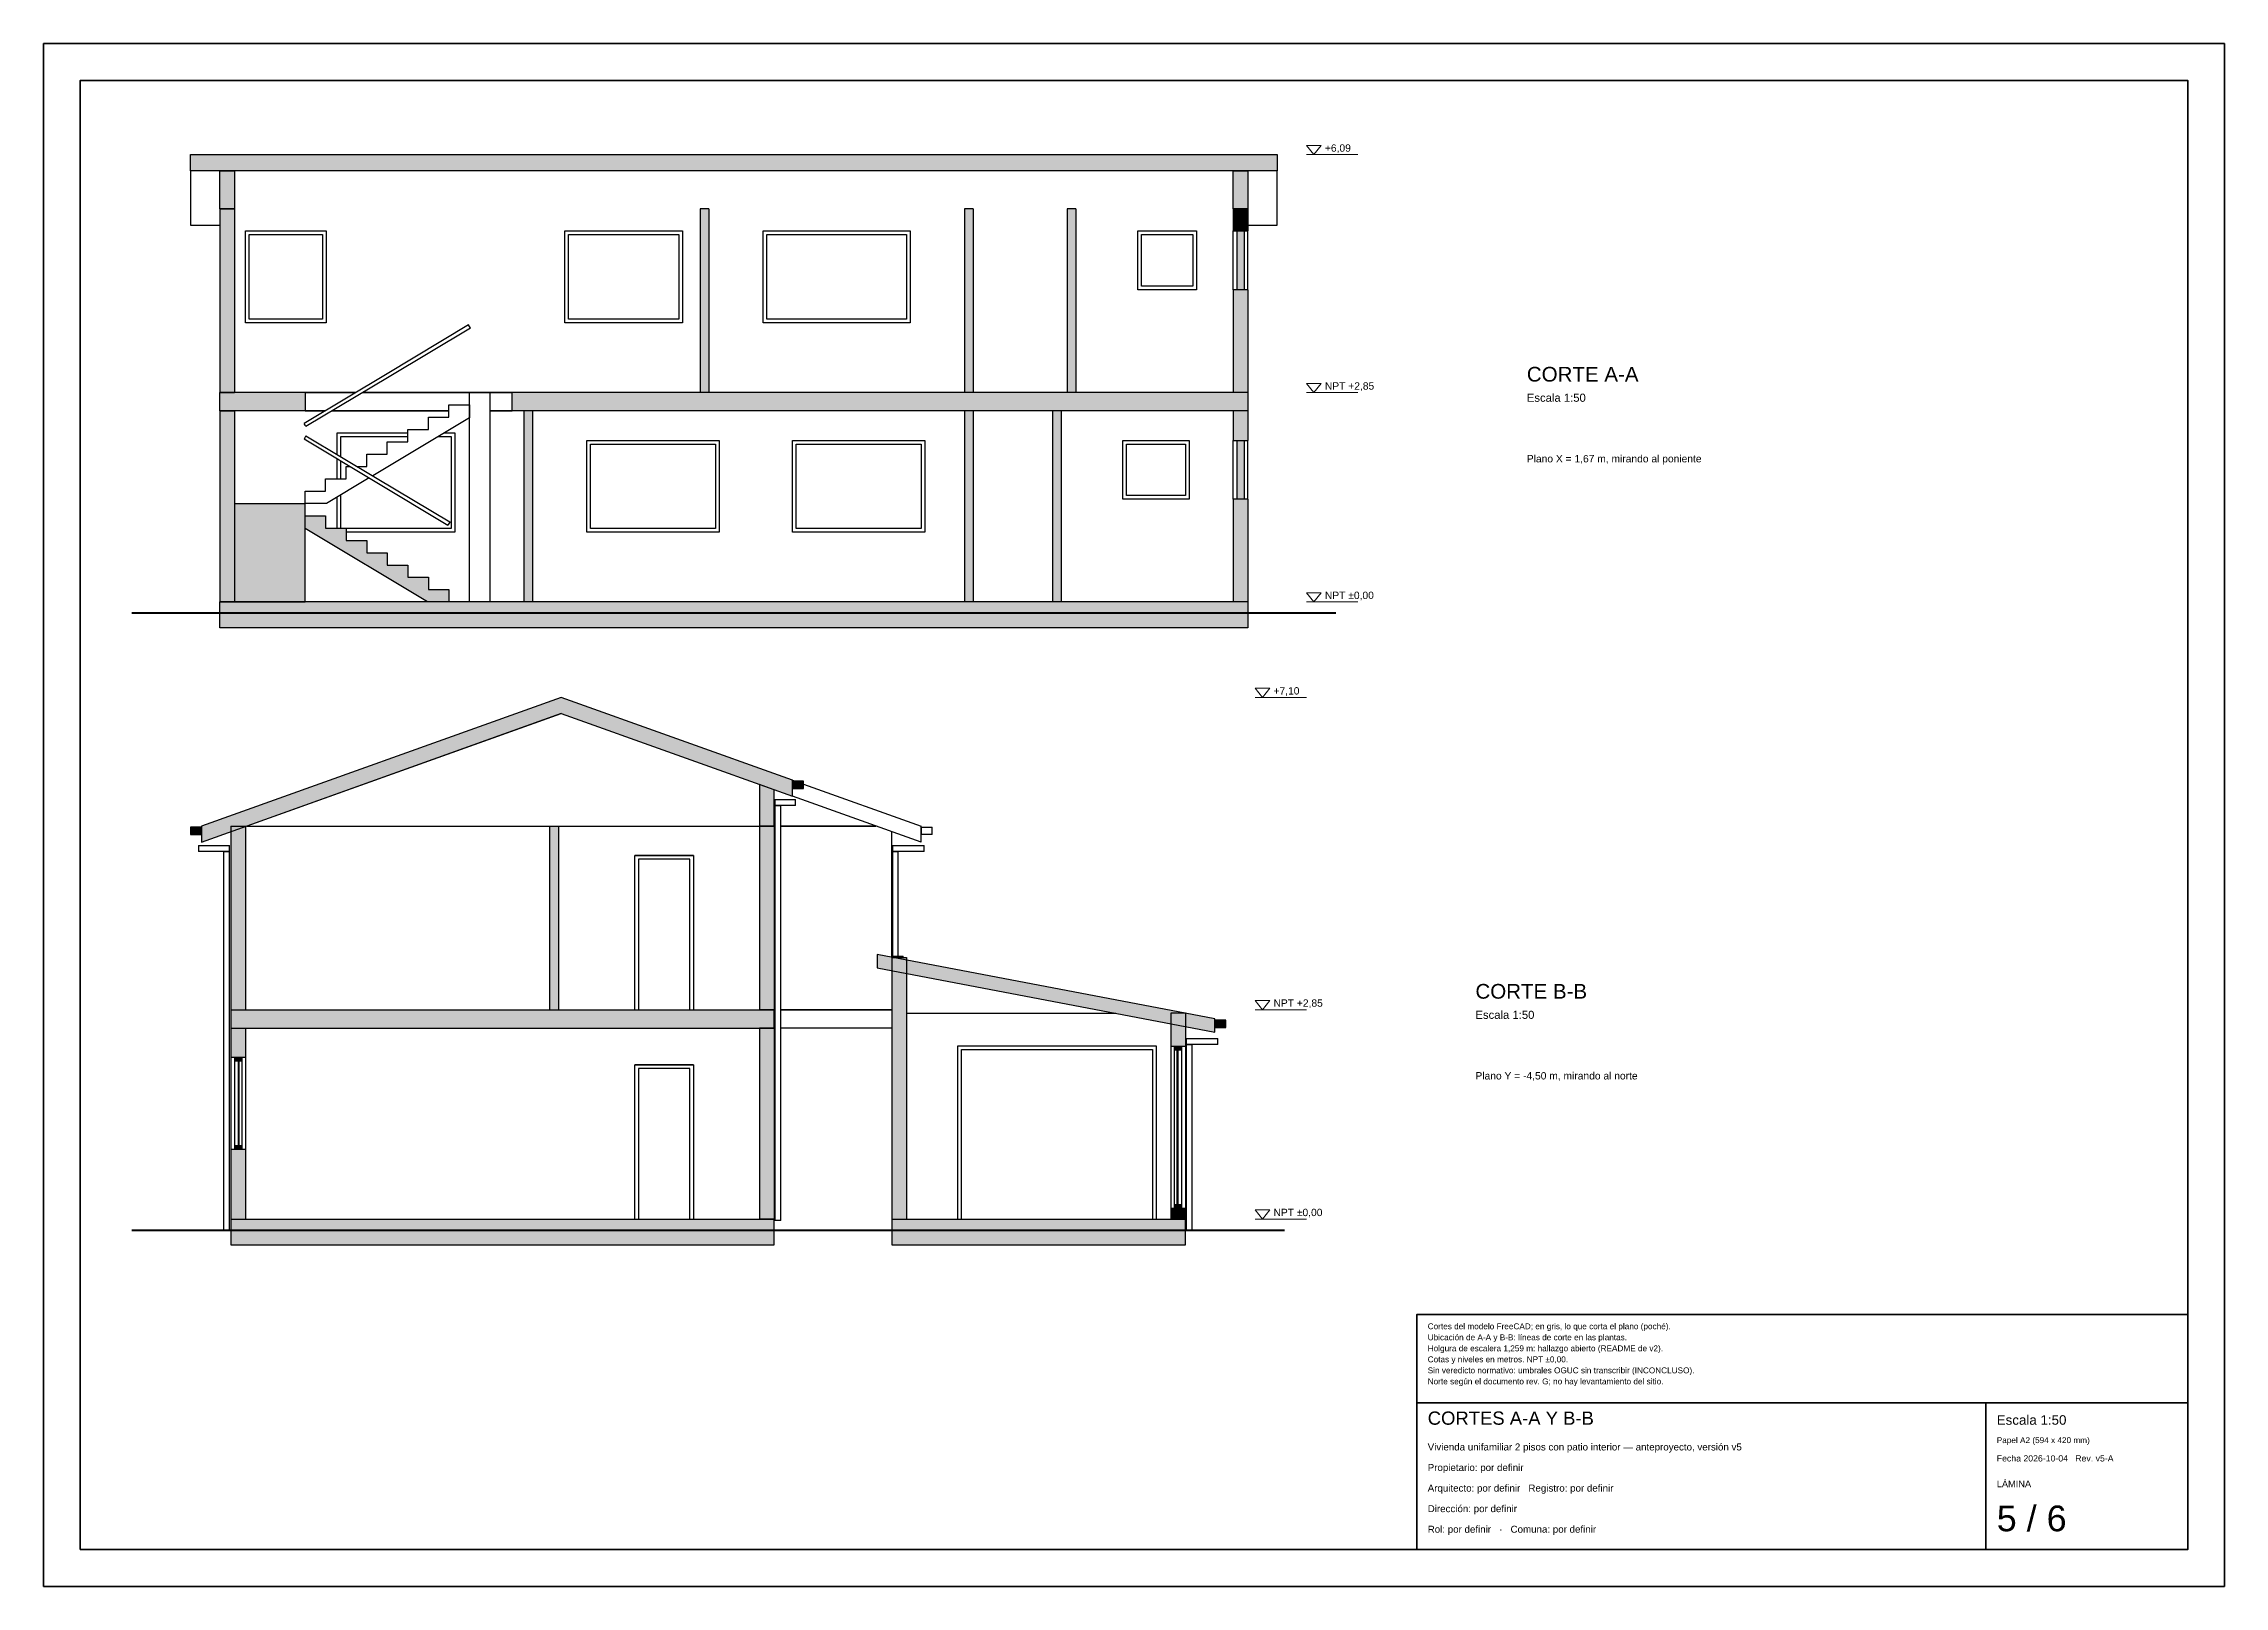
# Paper-space layout 'A2 1-50' of a CAD drawing. Header units: metres, sheet in millimetres. Extents: x 0 to 594, y 0 to 420.
# The model-space entities are those that its viewports show. They can reach past a viewport. Long polylines and large blocks are cut down to what shows.
import ezdxf

# ---------------------------------------------------------------- set-up
doc = ezdxf.new("R2010")
doc.units = ezdxf.units.M
doc.header["$LTSCALE"] = 0.5
for name, color, linetype, lineweight in [('A-CUAD', 7, 'CONTINUOUS', 35), ('A-NIVEL', 7, 'Continuous', 18), ('A-SECC', 8, 'Continuous', 50), ('A-TERR', 7, 'Continuous', 50), ('A-TEXT', 7, 'CONTINUOUS', 18), ('A-VIST', 7, 'Continuous', 25)]:
    doc.layers.add(name, color=color, linetype=linetype, lineweight=lineweight)
doc.styles.add('ARQ', font='arial.ttf')

msp = doc.modelspace()

# ---------------------------------------------------------------- hatches: boundary and pattern name
at = {"layer": 'A-SECC'}
for points in [[(2, 19.2693), (16.8, 19.2693), (16.8, 19.4893), (2, 19.4893), (2, 19.2693)], [(2.4, 19.2693), (2.4, 18.75), (2.6, 18.75), (2.6, 19.2693), (2.4, 19.2693)], [(16.2, 19.2693), (16.2, 18.75), (16.4, 18.75), (16.4, 19.2693), (16.2, 19.2693)], [(2.6, 18.75), (2.4, 18.75), (2.4, 16.25), (2.6, 16.25), (2.6, 18.75)], [(9.06, 16.25), (9.06, 18.75), (8.94, 18.75), (8.94, 16.25), (9.06, 16.25)], [(12.66, 16.25), (12.66, 18.75), (12.54, 18.75), (12.54, 16.25), (12.66, 16.25)], [(14.06, 16.25), (14.06, 18.75), (13.94, 18.75), (13.94, 16.25), (14.06, 16.25)], [(16.4, 18.45), (16.4, 18.75), (16.2, 18.75), (16.2, 18.45), (16.4, 18.45)], [(16.25, 17.65), (16.35, 17.65), (16.35, 18.45), (16.25, 18.45), (16.25, 17.65)], [(16.4, 16.25), (16.4, 17.65), (16.2, 17.65), (16.2, 16.25), (16.4, 16.25)], [(2.4, 16), (3.56, 16), (3.56, 16.25), (2.4, 16.25), (2.4, 16)], [(16.4, 16), (16.4, 16.25), (6.38, 16.25), (6.38, 16), (16.4, 16)], [(2.6, 16), (2.4, 16), (2.4, 13.4), (2.6, 13.4), (2.6, 16)], [(6.66, 13.4), (6.66, 16), (6.54, 16), (6.54, 13.4), (6.66, 13.4)], [(12.66, 13.4), (12.66, 16), (12.54, 16), (12.54, 13.4), (12.66, 13.4)], [(13.86, 13.4), (13.86, 16), (13.74, 16), (13.74, 13.4), (13.86, 13.4)], [(16.4, 15.6), (16.4, 16), (16.2, 16), (16.2, 15.6), (16.4, 15.6)], [(16.25, 14.8), (16.35, 14.8), (16.35, 15.6), (16.25, 15.6), (16.25, 14.8)], [(3.56, 14.7408), (2.6, 14.7408), (2.6, 13.4), (3.56, 13.4), (3.56, 14.7408)], [(5.52, 13.4), (5.52, 13.5676), (5.31, 13.5676), (5.24, 13.5676), (5.24, 13.7352), (4.96, 13.7352), (4.96, 13.9028), (4.68, 13.9028), (4.68, 14.0704), (4.4, 14.0704), (4.4, 14.238), (4.12, 14.238), (4.12, 14.4056), (3.84, 14.4056), (3.84, 14.5732), (3.56, 14.5732), (3.56, 14.3984), (5.2279, 13.4), (5.52, 13.4)], [(16.4, 13.4), (16.4, 14.8), (16.2, 14.8), (16.2, 13.4), (16.4, 13.4)], [(2.4, 13.4), (2.4, 13.05), (16.4, 13.05), (16.4, 13.4), (2.4, 13.4)], [(7.05, 11.88), (2.15, 10.13), (2.15, 10.35), (7.05, 12.1), (10.2, 10.975), (10.2, 10.755), (7.05, 11.88)], [(9.95, 10.35), (9.75, 10.35), (9.75, 10.9157), (9.95, 10.8443), (9.95, 10.35)], [(10.35, 10.859), (10.2, 10.859), (10.2, 10.959), (10.35, 10.959), (10.35, 10.859)], [(2.15, 10.234), (2, 10.234), (2, 10.334), (2.15, 10.334), (2.15, 10.234)], [(2.55, 7.85), (2.55, 10.35), (2.75, 10.35), (2.75, 7.85), (2.55, 7.85)], [(6.89, 7.85), (6.89, 10.35), (7.01, 10.35), (7.01, 7.85), (6.89, 7.85)], [(9.75, 10.35), (9.95, 10.35), (9.95, 7.85), (9.75, 7.85), (9.75, 10.35)], [(15.95, 7.546), (11.35, 8.42), (11.35, 8.6), (15.95, 7.726), (15.95, 7.546)], [(11.55, 5), (11.55, 8.562), (11.75, 8.562), (11.75, 5), (11.55, 5)], [(9.95, 7.85), (9.95, 7.6), (2.55, 7.6), (2.55, 7.85), (9.95, 7.85)], [(15.35, 7.802), (15.55, 7.802), (15.55, 7.35), (15.35, 7.35), (15.35, 7.802)], [(2.55, 7.2), (2.55, 7.6), (2.75, 7.6), (2.75, 7.2), (2.55, 7.2)], [(9.75, 7.6), (9.95, 7.6), (9.95, 5), (9.75, 5), (9.75, 7.6)], [(16.1, 7.608), (15.95, 7.608), (15.95, 7.708), (16.1, 7.708), (16.1, 7.608)], [(2.6, 7.15), (2.6, 7.2), (2.7, 7.2), (2.7, 7.15), (2.6, 7.15)], [(2.66, 6), (2.65, 6), (2.65, 7.15), (2.66, 7.15), (2.66, 6)], [(15.5, 7.35), (15.5, 7.3), (15.4, 7.3), (15.4, 7.35), (15.5, 7.35)], [(15.45, 5.2), (15.44, 5.2), (15.44, 7.3), (15.45, 7.3), (15.45, 5.2)], [(2.55, 5), (2.55, 5.95), (2.75, 5.95), (2.75, 5), (2.55, 5)], [(2.7, 5.95), (2.6, 5.95), (2.6, 6), (2.7, 6), (2.7, 5.95)], [(15.35, 5.15), (15.55, 5.15), (15.55, 5), (15.35, 5), (15.35, 5.15)], [(15.5, 5.15), (15.4, 5.15), (15.4, 5.1875), (15.4, 5.2), (15.5, 5.2), (15.5, 5.15)], [(9.95, 4.65), (2.55, 4.65), (2.55, 5), (9.95, 5), (9.95, 4.65)], [(15.55, 4.65), (11.55, 4.65), (11.55, 5), (15.55, 5), (15.55, 4.65)]]:
    msp.add_hatch(color=250, dxfattribs=at).paths.add_polyline_path(points)

# ---------------------------------------------------------------- linework, layer by layer
at = {"layer": 'A-CUAD'}
for p, q in [((18.7, 2.5), (29.2, 2.5)), ((26.45, 0.5), (26.45, 2.5))]:
    msp.add_line(p, q, dxfattribs=at)
for points in [[(0, 0), (29.7, 0), (29.7, 21), (0, 21)], [(0.5, 0.5), (29.2, 0.5), (29.2, 20.5), (0.5, 20.5)], [(18.7, 0.5), (29.2, 0.5), (29.2, 3.7), (18.7, 3.7)]]:
    msp.add_lwpolyline(points, close=True, dxfattribs=at)
at = {"layer": 'A-NIVEL'}
for p, q in [((17.2, 19.489), (17.9, 19.489)), ((17.2, 16.25), (17.9, 16.25)), ((17.2, 13.4), (17.9, 13.4)), ((16.5, 12.1), (17.2, 12.1)), ((16.5, 7.85), (17.2, 7.85)), ((16.5, 5), (17.2, 5))]:
    msp.add_line(p, q, dxfattribs=at)
for points in [[(17.3, 19.489), (17.4, 19.614), (17.2, 19.614)], [(17.3, 16.25), (17.4, 16.375), (17.2, 16.375)], [(17.3, 13.4), (17.4, 13.525), (17.2, 13.525)], [(16.6, 12.1), (16.7, 12.225), (16.5, 12.225)], [(16.6, 7.85), (16.7, 7.975), (16.5, 7.975)], [(16.6, 5), (16.7, 5.125), (16.5, 5.125)]]:
    msp.add_lwpolyline(points, close=True, dxfattribs=at)
at = {"layer": 'A-TERR'}
for p, q in [((1.2, 13.25), (17.6, 13.25)), ((1.2, 4.85), (16.9, 4.85))]:
    msp.add_line(p, q, dxfattribs=at)
at = {"layer": 'A-VIST'}
for p, q in [((2, 19.2693), (2, 19.4893)), ((2, 19.4893), (16.8, 19.4893)), ((16.8, 19.4893), (16.8, 19.2693)), ((16.8, 19.2693), (2, 19.2693)), ((2, 19.2693), (2, 18.53)), ((2.4, 18.75), (2.4, 19.2693)), ((2.4, 19.2693), (2.6, 19.2693)), ((2.6, 19.2693), (2.6, 18.75)), ((16.2, 18.75), (16.2, 19.2693)), ((16.2, 19.2693), (16.4, 19.2693)), ((16.4, 19.2693), (16.4, 18.75)), ((16.8, 18.53), (16.8, 19.2693)), ((2.4, 18.75), (2.4, 16.25)), ((2.4, 18.75), (2.6, 18.75)), ((2.6, 18.75), (2.4, 18.75)), ((2.6, 18.75), (2.6, 16.25)), ((8.94, 18.75), (8.94, 16.25)), ((9.06, 18.75), (8.94, 18.75)), ((9.06, 18.75), (9.06, 16.25)), ((12.54, 18.75), (12.54, 16.25)), ((12.66, 18.75), (12.54, 18.75)), ((12.66, 18.75), (12.66, 16.25)), ((13.94, 18.75), (13.94, 16.25)), ((14.06, 18.75), (13.94, 18.75)), ((14.06, 18.75), (14.06, 16.25)), ((16.2, 18.75), (16.2, 18.45)), ((16.4, 18.75), (16.2, 18.75)), ((16.4, 18.75), (16.2, 18.75)), ((16.4, 18.75), (16.4, 18.45)), ((2, 18.53), (2.4, 18.53)), ((2.75, 17.2), (2.75, 18.45)), ((2.75, 18.45), (3.85, 18.45)), ((2.75, 17.2), (2.75, 18.45)), ((2.75, 18.45), (3.85, 18.45)), ((3.85, 18.45), (3.85, 17.2)), ((3.85, 18.45), (3.85, 17.2)), ((7.1, 17.2), (7.1, 18.45)), ((7.1, 18.45), (8.7, 18.45)), ((7.1, 17.2), (7.1, 18.45)), ((7.1, 18.45), (8.7, 18.45)), ((8.7, 18.45), (8.7, 17.2)), ((8.7, 18.45), (8.7, 17.2)), ((9.8, 17.2), (9.8, 18.45)), ((9.8, 18.45), (11.8, 18.45)), ((9.8, 17.2), (9.8, 18.45)), ((9.8, 18.45), (11.8, 18.45)), ((11.8, 18.45), (11.8, 17.2)), ((11.8, 18.45), (11.8, 17.2)), ((14.9, 17.65), (14.9, 18.45)), ((14.9, 18.45), (15.7, 18.45)), ((14.9, 17.65), (14.9, 18.45)), ((14.9, 18.45), (15.7, 18.45)), ((15.7, 18.45), (15.7, 17.65)), ((15.7, 18.45), (15.7, 17.65)), ((16.2, 17.65), (16.2, 18.45)), ((16.2, 18.45), (16.4, 18.45)), ((16.25, 18.45), (16.25, 17.65)), ((16.25, 18.45), (16.35, 18.45)), ((16.35, 18.45), (16.35, 17.65)), ((16.4, 18.53), (16.8, 18.53)), ((16.4, 17.65), (16.4, 18.45)), ((2.8, 17.25), (2.8, 18.4)), ((2.8, 18.4), (3.8, 18.4)), ((2.8, 17.25), (2.8, 18.4)), ((2.8, 18.4), (3.8, 18.4)), ((3.8, 18.4), (3.8, 17.25)), ((3.8, 18.4), (3.8, 17.25)), ((7.15, 17.25), (7.15, 18.4)), ((7.15, 18.4), (8.65, 18.4)), ((7.15, 17.25), (7.15, 18.4)), ((7.15, 18.4), (8.65, 18.4)), ((8.65, 18.4), (8.65, 17.25)), ((8.65, 18.4), (8.65, 17.25)), ((9.85, 17.25), (9.85, 18.4)), ((9.85, 18.4), (11.75, 18.4)), ((9.85, 17.25), (9.85, 18.4)), ((9.85, 18.4), (11.75, 18.4)), ((11.75, 18.4), (11.75, 17.25)), ((11.75, 18.4), (11.75, 17.25)), ((14.95, 17.7), (14.95, 18.4)), ((14.95, 18.4), (15.65, 18.4)), ((14.95, 17.7), (14.95, 18.4)), ((14.95, 18.4), (15.65, 18.4)), ((15.65, 18.4), (15.65, 17.7)), ((15.65, 18.4), (15.65, 17.7)), ((15.7, 17.65), (14.9, 17.65)), ((15.7, 17.65), (14.9, 17.65)), ((15.65, 17.7), (14.95, 17.7)), ((15.65, 17.7), (14.95, 17.7)), ((16.2, 17.65), (16.2, 16.25)), ((16.4, 17.65), (16.2, 17.65)), ((16.35, 17.65), (16.25, 17.65)), ((16.4, 17.65), (16.4, 16.25)), ((3.8, 17.25), (2.8, 17.25)), ((3.8, 17.25), (2.8, 17.25)), ((8.65, 17.25), (7.15, 17.25)), ((8.65, 17.25), (7.15, 17.25)), ((11.75, 17.25), (9.85, 17.25)), ((11.75, 17.25), (9.85, 17.25)), ((3.85, 17.2), (2.75, 17.2)), ((3.85, 17.2), (2.75, 17.2)), ((5.7872, 17.1707), (4.6784, 16.507)), ((5.8128, 17.1277), (4.704, 16.4641)), ((5.8, 17.1492), (5.7872, 17.1707)), ((5.8128, 17.1277), (5.8, 17.1492)), ((8.7, 17.2), (7.1, 17.2)), ((8.7, 17.2), (7.1, 17.2)), ((11.8, 17.2), (9.8, 17.2)), ((11.8, 17.2), (9.8, 17.2)), ((4.6784, 16.507), (3.5472, 15.8299)), ((4.704, 16.4641), (3.5728, 15.7869)), ((2.4, 16.25), (2.6, 16.25)), ((3.56, 16.25), (2.4, 16.25)), ((2.4, 16), (2.4, 16.25)), ((3.56, 16.25), (4.2491, 16.25)), ((4.2491, 16.25), (3.56, 16.25)), ((3.56, 16.25), (3.56, 16)), ((4.3464, 16.25), (6.38, 16.25)), ((6.38, 16.25), (4.3464, 16.25)), ((5.52, 15.914), (5.52, 16.0816)), ((5.52, 16.0816), (5.8, 16.0816)), ((5.8, 13.4), (5.8, 16.2492)), ((5.8, 16.2492), (6.08, 16.2492)), ((5.8, 16.0816), (5.8, 15.9068)), ((6.08, 13.4), (6.08, 16.2492)), ((6.38, 16), (6.38, 16.25)), ((16.4, 16.25), (6.38, 16.25)), ((9.06, 16.25), (8.94, 16.25)), ((12.66, 16.25), (12.54, 16.25)), ((14.06, 16.25), (13.94, 16.25)), ((16.4, 16.25), (16.2, 16.25)), ((16.4, 16.25), (16.4, 16)), ((2.4, 16), (2.4, 13.4)), ((2.4, 16), (2.6, 16)), ((3.56, 16), (2.4, 16)), ((2.6, 16), (2.6, 13.4)), ((3.56, 15.8084), (3.5472, 15.8299)), ((3.56, 16), (3.8314, 16)), ((3.8314, 16), (3.56, 16)), ((3.5728, 15.7869), (3.56, 15.8084)), ((3.9288, 16), (5.52, 16)), ((5.52, 16), (3.9288, 16)), ((5.8, 15.9068), (4.4822, 15.118)), ((4.96, 15.5788), (4.96, 15.7464)), ((4.96, 15.7464), (5.24, 15.7464)), ((5.24, 15.7464), (5.24, 15.914)), ((5.24, 15.914), (5.52, 15.914)), ((6.08, 16), (6.38, 16)), ((6.38, 16), (6.08, 16)), ((16.4, 16), (6.38, 16)), ((6.54, 16), (6.54, 13.4)), ((6.66, 16), (6.54, 16)), ((6.66, 16), (6.66, 13.4)), ((12.54, 16), (12.54, 13.4)), ((12.66, 16), (12.54, 16)), ((12.66, 16), (12.66, 13.4)), ((13.74, 16), (13.74, 13.4)), ((13.86, 16), (13.74, 16)), ((13.86, 16), (13.86, 13.4)), ((16.2, 16), (16.2, 15.6)), ((16.4, 16), (16.2, 16)), ((16.4, 16), (16.4, 15.6)), ((3.5561, 15.6343), (3.5472, 15.6193)), ((3.5472, 15.6193), (4.5174, 15.0386)), ((3.5711, 15.6594), (3.5561, 15.6343)), ((3.5728, 15.6623), (3.5711, 15.6594)), ((3.5728, 15.6623), (4.543, 15.0815)), ((4, 15.4066), (4, 15.7)), ((4, 15.7), (4.96, 15.7)), ((4, 15.4066), (4, 15.7)), ((4, 15.7), (4.96, 15.7)), ((4.05, 15.3766), (4.05, 15.65)), ((4.05, 15.65), (4.96, 15.65)), ((4.05, 15.3766), (4.05, 15.65)), ((4.05, 15.65), (4.96, 15.65)), ((4.68, 15.4112), (4.68, 15.5788)), ((4.68, 15.5788), (4.96, 15.5788)), ((5.371, 15.65), (5.55, 15.65)), ((5.371, 15.65), (5.55, 15.65)), ((5.4545, 15.7), (5.6, 15.7)), ((5.4545, 15.7), (5.6, 15.7)), ((5.55, 15.65), (5.55, 14.4)), ((5.55, 15.65), (5.55, 14.4)), ((5.6, 15.7), (5.6, 14.35)), ((5.6, 15.7), (5.6, 14.35)), ((7.4, 14.35), (7.4, 15.6)), ((7.4, 15.6), (9.2, 15.6)), ((7.4, 14.35), (7.4, 15.6)), ((7.4, 15.6), (9.2, 15.6)), ((7.45, 14.4), (7.45, 15.55)), ((7.45, 15.55), (9.15, 15.55)), ((7.45, 14.4), (7.45, 15.55)), ((7.45, 15.55), (9.15, 15.55)), ((9.15, 15.55), (9.15, 14.4)), ((9.15, 15.55), (9.15, 14.4)), ((9.2, 15.6), (9.2, 14.35)), ((9.2, 15.6), (9.2, 14.35)), ((10.2, 14.35), (10.2, 15.6)), ((10.2, 15.6), (12, 15.6)), ((10.2, 14.35), (10.2, 15.6)), ((10.2, 15.6), (12, 15.6)), ((10.25, 14.4), (10.25, 15.55)), ((10.25, 15.55), (11.95, 15.55)), ((10.25, 14.4), (10.25, 15.55)), ((10.25, 15.55), (11.95, 15.55)), ((11.95, 15.55), (11.95, 14.4)), ((11.95, 15.55), (11.95, 14.4)), ((12, 15.6), (12, 14.35)), ((12, 15.6), (12, 14.35)), ((14.7, 14.8), (14.7, 15.6)), ((14.7, 15.6), (15.6, 15.6)), ((14.7, 14.8), (14.7, 15.6)), ((14.7, 15.6), (15.6, 15.6)), ((14.75, 14.85), (14.75, 15.55)), ((14.75, 15.55), (15.55, 15.55)), ((14.75, 14.85), (14.75, 15.55)), ((14.75, 15.55), (15.55, 15.55)), ((15.55, 15.55), (15.55, 14.85)), ((15.55, 15.55), (15.55, 14.85)), ((15.6, 15.6), (15.6, 14.8)), ((15.6, 15.6), (15.6, 14.8)), ((16.2, 14.8), (16.2, 15.6)), ((16.2, 15.6), (16.4, 15.6)), ((16.25, 15.6), (16.25, 14.8)), ((16.25, 15.6), (16.35, 15.6)), ((16.35, 15.6), (16.35, 14.8)), ((16.4, 14.8), (16.4, 15.6)), ((4, 15.076), (4, 15.3483)), ((4, 15.076), (4, 15.3483)), ((4.05, 15.076), (4.05, 15.3184)), ((4.05, 15.076), (4.05, 15.3184)), ((4.12, 15.076), (4.12, 15.2436)), ((4.12, 15.2436), (4.1749, 15.2436)), ((4.2723, 15.2436), (4.4, 15.2436)), ((4.4, 15.2436), (4.4, 15.4112)), ((4.4, 15.4112), (4.68, 15.4112)), ((3.56, 14.7408), (3.56, 14.9084)), ((3.56, 14.9084), (3.84, 14.9084)), ((3.84, 14.9084), (3.84, 15.076)), ((3.84, 15.076), (4.12, 15.076)), ((4.4335, 15.0888), (3.8521, 14.7408)), ((4.05, 14.4056), (4.05, 14.8593)), ((4.05, 14.4056), (4.05, 14.8593)), ((4.5174, 15.0386), (5.5072, 14.4461)), ((4.543, 15.0815), (5.0379, 14.7853)), ((15.55, 14.85), (14.75, 14.85)), ((15.55, 14.85), (14.75, 14.85)), ((2.6, 14.7408), (2.6, 13.4)), ((2.6, 14.7408), (3.56, 14.7408)), ((3.56, 13.4), (3.56, 14.7408)), ((3.8521, 14.7408), (3.56, 14.7408)), ((3.56, 14.3984), (3.56, 14.5732)), ((3.56, 14.5732), (3.84, 14.5732)), ((3.84, 14.5732), (3.84, 14.4056)), ((4, 14.4056), (4, 14.8294)), ((4, 14.4056), (4, 14.8294)), ((5.0379, 14.7853), (5.5328, 14.4891)), ((15.6, 14.8), (14.7, 14.8)), ((15.6, 14.8), (14.7, 14.8)), ((16.2, 14.8), (16.2, 13.4)), ((16.4, 14.8), (16.2, 14.8)), ((16.35, 14.8), (16.25, 14.8)), ((16.4, 14.8), (16.4, 13.4)), ((5.2279, 13.4), (3.56, 14.3984)), ((3.84, 14.4056), (4.12, 14.4056)), ((4.12, 14.4056), (4.12, 14.238)), ((5.55, 14.4), (4.12, 14.4)), ((5.55, 14.4), (4.12, 14.4)), ((5.6, 14.35), (4.12, 14.35)), ((5.6, 14.35), (4.12, 14.35)), ((5.5161, 14.4611), (5.5072, 14.4461)), ((5.5311, 14.4862), (5.5161, 14.4611)), ((5.5328, 14.4891), (5.5311, 14.4862)), ((9.2, 14.35), (7.4, 14.35)), ((9.2, 14.35), (7.4, 14.35)), ((9.15, 14.4), (7.45, 14.4)), ((9.15, 14.4), (7.45, 14.4)), ((12, 14.35), (10.2, 14.35)), ((12, 14.35), (10.2, 14.35)), ((11.95, 14.4), (10.25, 14.4)), ((11.95, 14.4), (10.25, 14.4)), ((4.12, 14.238), (4.4, 14.238)), ((4.4, 14.238), (4.4, 14.0704)), ((4.4, 14.0704), (4.68, 14.0704)), ((4.68, 14.0704), (4.68, 13.9028)), ((4.68, 13.9028), (4.96, 13.9028)), ((4.96, 13.9028), (4.96, 13.7352)), ((4.96, 13.7352), (5.24, 13.7352)), ((5.24, 13.7352), (5.24, 13.5676)), ((2.4, 13.4), (2.6, 13.4)), ((2.4, 13.05), (2.4, 13.4)), ((16.4, 13.4), (2.4, 13.4)), ((2.6, 13.4), (3.56, 13.4)), ((5.52, 13.4), (5.2279, 13.4)), ((5.24, 13.5676), (5.52, 13.5676)), ((5.52, 13.5676), (5.52, 13.4)), ((6.66, 13.4), (6.54, 13.4)), ((12.66, 13.4), (12.54, 13.4)), ((13.86, 13.4), (13.74, 13.4)), ((16.4, 13.4), (16.2, 13.4)), ((16.4, 13.4), (16.4, 13.05)), ((16.4, 13.05), (2.4, 13.05)), ((7.05, 12.1), (2.15, 10.35)), ((2.15, 10.13), (7.05, 11.88)), ((7.05, 11.88), (2.766, 10.35)), ((10.2, 10.975), (7.05, 12.1)), ((7.05, 11.88), (10.2, 10.755)), ((9.95, 10.8443), (9.75, 10.9157)), ((9.75, 10.9157), (9.75, 10.35)), ((9.95, 10.35), (9.95, 10.8443)), ((9.96, 10.709), (10.24, 10.709)), ((9.96, 10.709), (9.96, 10.629)), ((10.2, 10.755), (10.2, 10.975)), ((10.2, 10.975), (10.2448, 10.959)), ((10.35, 10.959), (10.2, 10.959)), ((10.2, 10.959), (10.2, 10.859)), ((10.2, 10.859), (10.35, 10.859)), ((11.95, 10.13), (10.2, 10.755)), ((10.24, 10.629), (10.24, 10.709)), ((10.35, 10.859), (10.35, 10.959)), ((10.35, 10.9214), (11.95, 10.35)), ((9.96, 10.629), (10.04, 10.629)), ((9.96, 10.629), (9.96, 4.98)), ((10.24, 10.629), (9.96, 10.629)), ((10.04, 4.98), (10.04, 10.629)), ((2.15, 10.334), (2, 10.334)), ((2, 10.334), (2, 10.234)), ((2, 10.234), (2.15, 10.234)), ((2.15, 10.35), (2.15, 10.13)), ((2.15, 10.234), (2.15, 10.334)), ((2.55, 10.35), (2.55, 7.85)), ((2.55, 10.35), (2.75, 10.35)), ((2.75, 10.35), (2.75, 7.85)), ((2.766, 10.35), (6.89, 10.35)), ((6.89, 10.35), (6.89, 7.85)), ((6.89, 10.35), (7.01, 10.35)), ((7.01, 10.35), (7.01, 7.85)), ((7.01, 10.35), (9.75, 10.35)), ((9.95, 10.35), (9.75, 10.35)), ((9.75, 10.35), (9.75, 7.85)), ((9.75, 10.35), (9.95, 10.35)), ((9.95, 10.35), (9.95, 7.85)), ((9.95, 10.35), (9.96, 10.35)), ((9.96, 10.35), (9.95, 10.35)), ((10.04, 10.35), (11.334, 10.35)), ((11.334, 10.35), (10.04, 10.35)), ((11.55, 8.562), (11.55, 10.2729)), ((11.95, 10.13), (11.95, 10.35)), ((11.95, 10.334), (12.1, 10.334)), ((11.95, 10.334), (11.95, 10.234)), ((12.1, 10.234), (11.95, 10.234)), ((12.1, 10.234), (12.1, 10.334)), ((2.11, 10.084), (2.53, 10.084)), ((2.11, 10.084), (2.11, 10.004)), ((2.53, 10.004), (2.11, 10.004)), ((2.45, 10.004), (2.53, 10.004)), ((2.45, 10.004), (2.45, 4.85)), ((2.53, 10.004), (2.53, 10.084)), ((2.53, 4.85), (2.53, 10.004)), ((8.05, 7.85), (8.05, 9.95)), ((8.05, 9.95), (8.85, 9.95)), ((8.85, 9.95), (8.05, 9.95)), ((8.8, 9.9), (8.1, 9.9)), ((8.1, 9.9), (8.1, 7.85)), ((8.8, 9.9), (8.1, 9.9)), ((8.8, 7.85), (8.8, 9.9)), ((8.85, 9.95), (8.85, 7.85)), ((11.56, 10.084), (11.99, 10.084)), ((11.56, 10.084), (11.56, 10.004)), ((11.56, 10.004), (11.64, 10.004)), ((11.56, 10.004), (11.56, 8.578)), ((11.99, 10.004), (11.56, 10.004)), ((11.64, 8.578), (11.64, 10.004)), ((11.99, 10.004), (11.99, 10.084)), ((11.35, 8.6), (11.35, 8.42)), ((15.95, 7.726), (11.35, 8.6)), ((11.35, 8.42), (15.95, 7.546)), ((11.55, 8.562), (11.55, 5)), ((11.55, 8.562), (11.75, 8.562)), ((11.555, 8.578), (11.705, 8.578)), ((11.555, 8.578), (11.555, 8.562)), ((11.705, 8.562), (11.705, 8.578)), ((11.75, 8.562), (11.75, 5)), ((2.55, 7.85), (2.75, 7.85)), ((2.55, 7.85), (2.55, 7.6)), ((2.55, 7.85), (9.95, 7.85)), ((6.89, 7.85), (7.01, 7.85)), ((9.95, 7.85), (9.75, 7.85)), ((9.95, 7.85), (9.96, 7.85)), ((9.96, 7.85), (9.95, 7.85)), ((9.95, 7.6), (9.95, 7.85)), ((10.04, 7.85), (11.55, 7.85)), ((11.55, 7.85), (10.04, 7.85)), ((11.75, 7.802), (14.6026, 7.802)), ((11.75, 7.802), (14.6026, 7.802)), ((15.55, 7.802), (15.35, 7.802)), ((15.35, 7.802), (15.35, 7.35)), ((15.55, 7.802), (15.55, 7.35)), ((15.95, 7.546), (15.95, 7.726)), ((2.55, 7.6), (2.55, 7.2)), ((2.55, 7.6), (2.75, 7.6)), ((2.55, 7.6), (9.95, 7.6)), ((2.75, 7.6), (2.75, 7.2)), ((9.95, 7.6), (9.75, 7.6)), ((9.75, 7.6), (9.75, 5)), ((9.95, 7.6), (9.95, 5)), ((9.96, 7.6), (9.95, 7.6)), ((11.55, 7.6), (10.04, 7.6)), ((15.56, 7.458), (15.99, 7.458)), ((15.56, 7.458), (15.56, 7.378)), ((16.1, 7.708), (15.95, 7.708)), ((15.95, 7.708), (15.95, 7.608)), ((15.95, 7.608), (16.1, 7.608)), ((15.99, 7.378), (15.99, 7.458)), ((16.1, 7.608), (16.1, 7.708)), ((2.55, 7.2), (2.55, 5.95)), ((2.75, 7.2), (2.55, 7.2)), ((2.6, 7.2), (2.6, 7.15)), ((2.7, 7.2), (2.6, 7.2)), ((2.6, 7.15), (2.6, 6)), ((2.7, 7.15), (2.6, 7.15)), ((2.65, 7.15), (2.65, 6)), ((2.66, 7.15), (2.65, 7.15)), ((2.66, 7.15), (2.66, 6)), ((2.7, 7.2), (2.7, 7.15)), ((2.7, 7.15), (2.7, 6)), ((2.75, 7.2), (2.75, 5.95)), ((12.45, 5), (12.45, 7.36)), ((12.45, 7.36), (15.15, 7.36)), ((12.45, 7.36), (15.15, 7.36)), ((12.5, 5), (12.5, 7.31)), ((12.5, 7.31), (15.1, 7.31)), ((12.5, 5), (12.5, 7.31)), ((12.5, 7.31), (15.1, 7.31)), ((15.1, 7.31), (15.1, 5)), ((15.1, 7.31), (15.1, 5)), ((15.15, 7.36), (15.15, 5)), ((15.55, 7.35), (15.35, 7.35)), ((15.35, 7.35), (15.35, 5.15)), ((15.4, 7.3), (15.4, 7.35)), ((15.5, 7.35), (15.4, 7.35)), ((15.4, 5.2), (15.4, 7.3)), ((15.5, 7.3), (15.4, 7.3)), ((15.44, 5.2), (15.44, 7.3)), ((15.45, 7.3), (15.44, 7.3)), ((15.45, 5.2), (15.45, 7.3)), ((15.5, 7.3), (15.5, 7.35)), ((15.5, 5.2), (15.5, 7.3)), ((15.55, 7.35), (15.55, 5.15)), ((15.56, 7.378), (15.64, 7.378)), ((15.56, 7.378), (15.56, 4.85)), ((15.99, 7.378), (15.56, 7.378)), ((15.64, 4.85), (15.64, 7.378)), ((8.05, 5), (8.05, 7.1)), ((8.05, 7.1), (8.85, 7.1)), ((8.85, 7.1), (8.05, 7.1)), ((8.8, 7.05), (8.1, 7.05)), ((8.1, 7.05), (8.1, 5)), ((8.8, 7.05), (8.1, 7.05)), ((8.8, 5), (8.8, 7.05)), ((8.85, 7.1), (8.85, 5)), ((2.55, 5.95), (2.55, 5)), ((2.55, 5.95), (2.75, 5.95)), ((2.6, 6), (2.6, 5.95)), ((2.6, 6), (2.7, 6)), ((2.6, 5.95), (2.7, 5.95)), ((2.65, 6), (2.66, 6)), ((2.7, 6), (2.7, 5.95)), ((2.75, 5.95), (2.75, 5)), ((15.35, 5.15), (15.55, 5.15)), ((15.35, 5.15), (15.35, 5)), ((15.4, 5.15), (15.4, 5.2)), ((15.4, 5.2), (15.5, 5.2)), ((15.4, 5.15), (15.5, 5.15)), ((15.44, 5.2), (15.45, 5.2)), ((15.5, 5.15), (15.5, 5.2)), ((15.55, 5.15), (15.55, 5)), ((2.53, 4.85), (2.45, 4.85)), ((2.55, 5), (2.75, 5)), ((2.55, 5), (2.55, 4.65)), ((2.55, 5), (9.95, 5)), ((9.95, 5), (9.75, 5)), ((9.95, 4.65), (9.95, 5)), ((10.04, 4.98), (9.96, 4.98)), ((11.55, 5), (11.75, 5)), ((11.55, 5), (15.55, 5)), ((11.55, 5), (11.55, 4.65)), ((15.55, 5), (15.35, 5)), ((15.55, 4.65), (15.55, 5)), ((15.64, 4.85), (15.56, 4.85)), ((2.55, 4.65), (9.95, 4.65)), ((11.55, 4.65), (15.55, 4.65))]:
    msp.add_line(p, q, dxfattribs=at)

# ---------------------------------------------------------------- texts
at = {"layer": 'A-NIVEL', "style": 'ARQ'}
for s, p in [('+6,09', (17.45, 19.529)), ('NPT +2,85', (17.45, 16.29)), ('NPT ±0,00', (17.45, 13.44)), ('+7,10', (16.75, 12.14)), ('NPT +2,85', (16.75, 7.89)), ('NPT ±0,00', (16.75, 5.04))]:
    msp.add_text(s, height=0.1, dxfattribs=at).set_placement(p)
at = {"layer": 'A-TEXT', "style": 'ARQ'}
for s, height, p in [('CORTE A-A', 0.2, (20.2, 16.4)), ('CORTE B-B', 0.2, (19.5, 8)), ('Cortes del modelo FreeCAD; en gris, lo que corta el plano (poché).', 0.08, (18.85, 3.5)), ('Ubicación de A-A y B-B: líneas de corte en las plantas.', 0.08, (18.85, 3.35)), ('Holgura de escalera 1,259 m: hallazgo abierto (README de v2).', 0.08, (18.85, 3.2)), ('Sin veredicto normativo: umbrales OGUC sin transcribir (INCONCLUSO).', 0.08, (18.85, 2.9)), ('Cotas y niveles en metros. NPT ±0,00.', 0.08, (18.85, 3.05)), ('Norte según el documento rev. G; no hay levantamiento del sitio.', 0.08, (18.85, 2.75)), ('CORTES A-A Y B-B', 0.18, (18.85, 2.2)), ('Escala 1:50', 0.13, (26.6, 2.2)), ('Vivienda unifamiliar 2 pisos con patio interior — anteproyecto, versión v5', 0.095, (18.85, 1.85)), ('Papel A2 (594 x 420 mm)', 0.08, (26.6, 1.95)), ('Fecha 2026-10-04   Rev. v5-A', 0.085, (26.6, 1.7)), ('Propietario: por definir', 0.095, (18.85, 1.57)), ('Arquitecto: por definir   Registro: por definir', 0.095, (18.85, 1.29)), ('LÁMINA', 0.09, (26.6, 1.35)), ('Dirección: por definir', 0.095, (18.85, 1.01)), ('5 / 6', 0.35, (26.6, 0.75)), ('Rol: por definir   ·   Comuna: por definir', 0.095, (18.85, 0.73))]:
    msp.add_text(s, height=height, dxfattribs=at).set_placement(p)
at = {"layer": 'A-TEXT', "color": 8, "style": 'ARQ'}
for s, height, p in [('Escala 1:50', 0.11, (20.2, 16.125)), ('Plano X = 1,67 m, mirando al poniente', 0.1, (20.2, 15.3)), ('Escala 1:50', 0.11, (19.5, 7.725)), ('Plano Y = -4,50 m, mirando al norte', 0.1, (19.5, 6.9))]:
    msp.add_text(s, height=height, dxfattribs=at).set_placement(p)

psp = doc.layouts.new('A2 1-50')

# ---------------------------------------------------------------- viewports
at = {"layer": 'VIEWPORTS'}
psp.add_viewport(center=(297, 210), size=(594, 420), view_center_point=(14.85, 10.5), view_height=21, dxfattribs=at)

doc.saveas('drawing.dxf')
